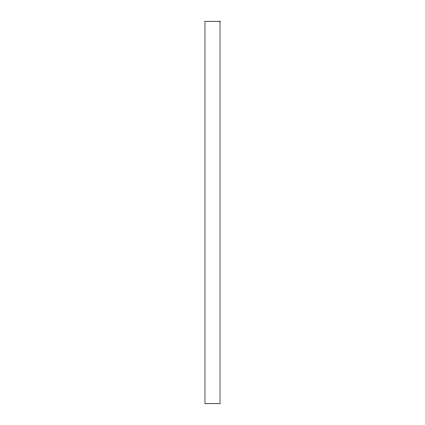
<?xml version="1.0" encoding="UTF-8"?>
<svg xmlns="http://www.w3.org/2000/svg" width="425" height="425" viewBox="0 0 425 425"><rect width="100%" height="100%" fill="white"/><g stroke="black" fill="none" stroke-linecap="round" stroke-linejoin="round"><path stroke-width="0.64" d="M220.028 21.25L204.972 21.25L204.972 403.75L220.028 403.75L220.028 21.25"/></g></svg>
